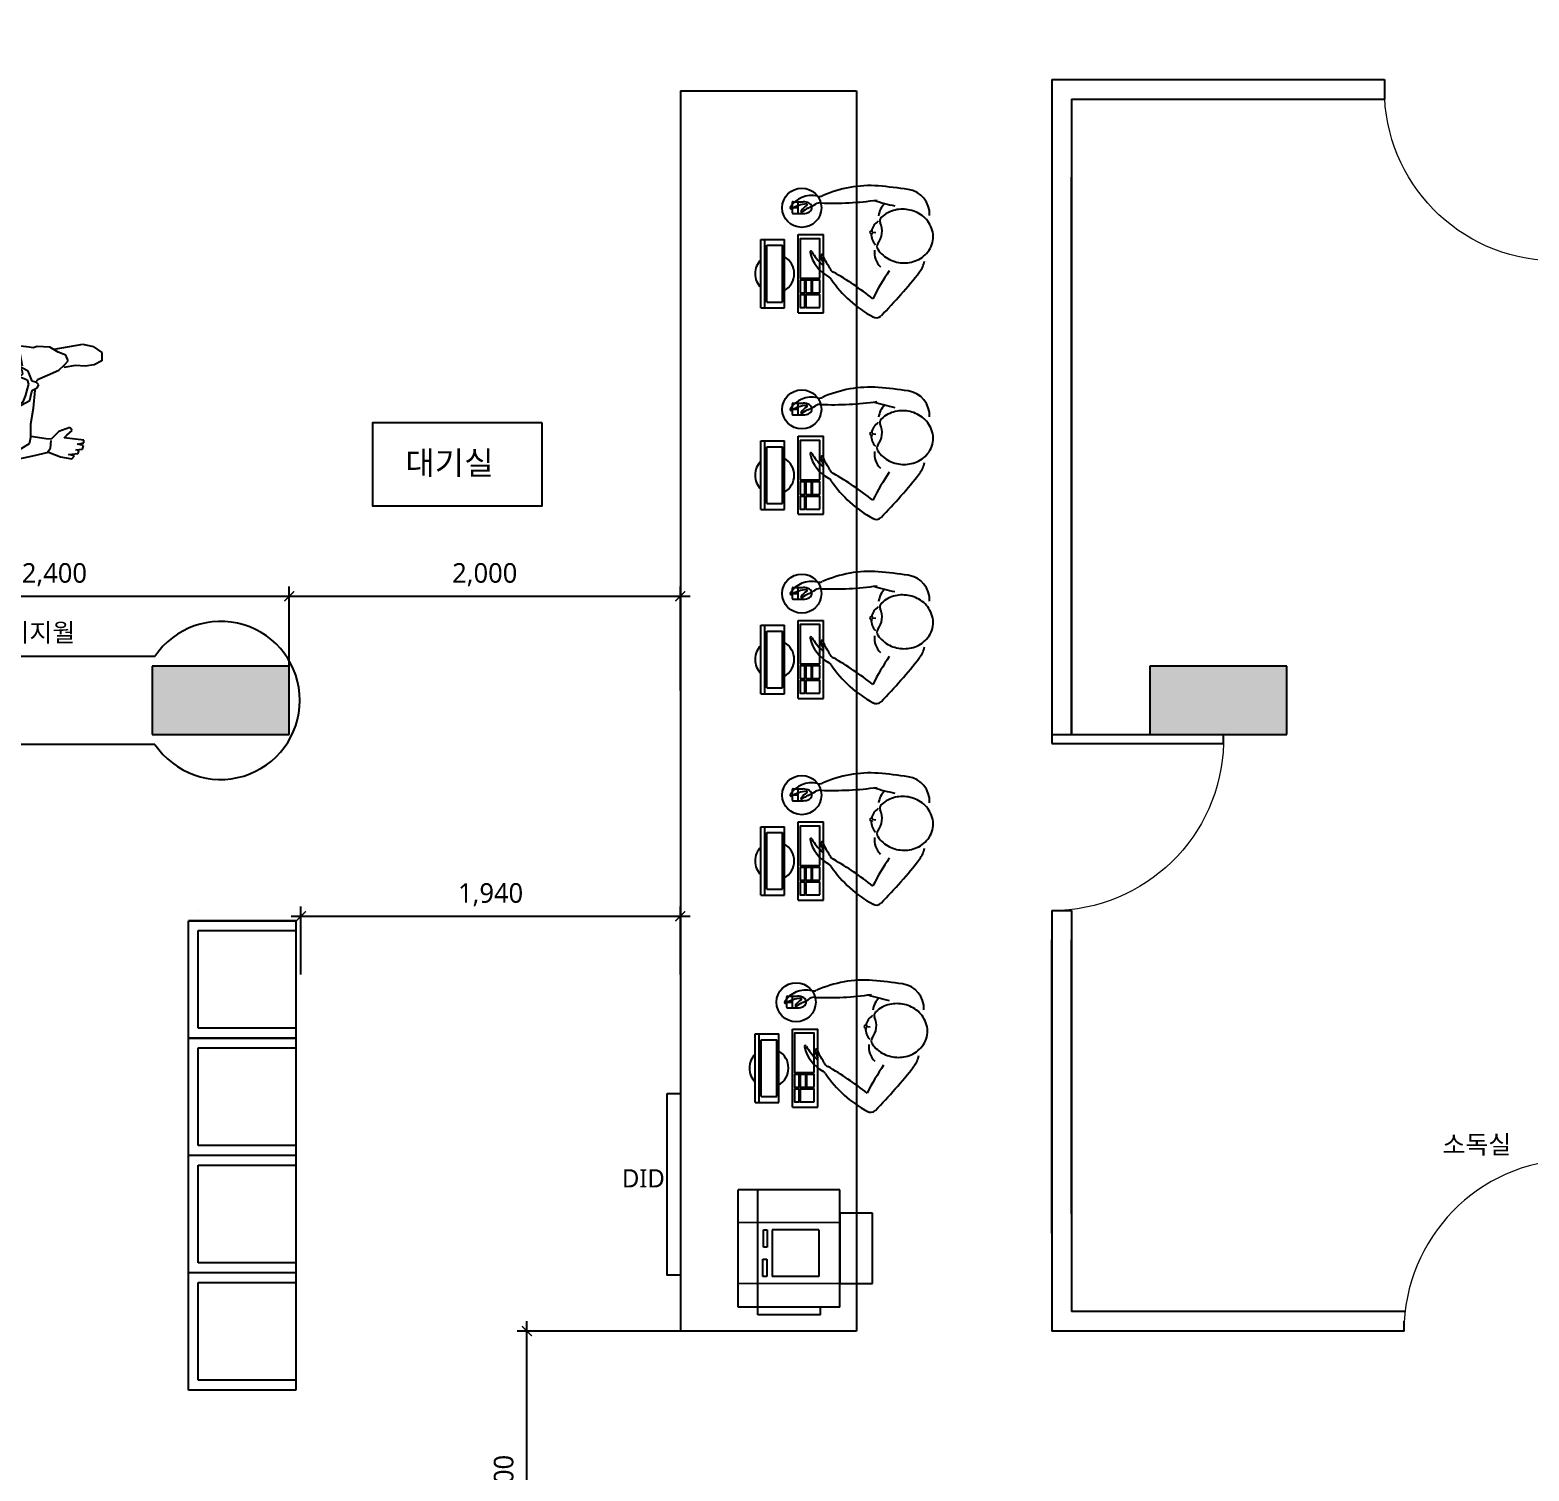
# Model space of a CAD drawing. Header units: metres. Extents: x 11578468 to 47831421, y -58341524 to -14256839.
# Drawn here: x 23749007 to 23756671, y -29072026 to -29064656 of the extents above; entities that cross this region are included whole.
import ezdxf
from ezdxf.enums import TextEntityAlignment as Align

# ---------------------------------------------------------------- set-up
doc = ezdxf.new("R2010")
doc.units = ezdxf.units.M
doc.header["$LTSCALE"] = 50
doc.header["$MEASUREMENT"] = 0
doc.linetypes.add('DH-HID2', pattern=[1.2, 0.8, -0.4])
doc.layers.get('0').update_dxf_attribs({"linetype": 'CONTINUOUS'})
doc.layers.get('DEFPOINTS').update_dxf_attribs({"linetype": 'CONTINUOUS'})
for name, color, linetype in [('0-ELC TEXT', 7, 'CONTINUOUS'), ('04_FUR', 6, 'CONTINUOUS'), ('3.기호.계단선', 30, 'CONTINUOUS'), ('BLOCK', 1, 'CONTINUOUS'), ('FU-FURM', 251, 'DH-HID2'), ('TEX', 7, 'CONTINUOUS'), ('wall', 3, 'CONTINUOUS'), ('WINDOW', 4, 'CONTINUOUS'), ('家具外线', 7, 'CONTINUOUS')]:
    doc.layers.add(name, color=color, linetype=linetype)
doc.layers.add('ha', color=8, linetype='CONTINUOUS', lineweight=5)
doc.layers.add('wall2', color=3, linetype='CONTINUOUS', lineweight=25)
doc.styles.add('HY 울릉도 L', font='malgun.ttf')
doc.styles.add('JT1', font='malgun.ttf')
doc.styles.add('맑은 고딕', font='malgun.ttf')
doc.dimstyles.new('사본 50', dxfattribs={"dimscale": 50, "dimtxt": 2, "dimasz": 1, "dimexe": 1, "dimexo": 1, "dimgap": 1, "dimtad": 1, "dimdec": 0, "dimrnd": 0.05, "dimdsep": 46, "dimlunit": 6, "dimtxsty": 'HY 울릉도 L', "dimblk": 'ARCHTICK', "dimcen": 2.5, "dimdle": 1, "dimclrd": 133, "dimclre": 133, "dimclrt": 30, "dimadec": 0, "dimazin": 0, "dimtfac": 1, "dimtdec": 0, "dimtix": 1, "dimtmove": 2, "dimatfit": 3, "dimldrblk": 'ARCHTICK', "dimfxl": 1, "dimlwd": -1, "dimlwe": -1, "dimarcsym": 0})

# ---------------------------------------------------------------- blocks, each defined once
blk = doc.blocks.new('sdagdgds')
at = {"layer": 'ha', "transparency": 33554687}
h = blk.add_hatch(color=256, dxfattribs=at)
h.dxf.hatch_style = 1
h.paths.add_polyline_path([(23725502, -29128457), (23728302, -29128457), (23728302, -29132607), (23728502, -29132607), (23728502, -29128257), (23728302, -29128257), (23725302, -29128257), (23725302, -29132557), (23725502, -29132557)])
h.paths.add_polyline_path([(23728502, -29133657), (23728302, -29133657), (23728302, -29133757), (23725502, -29133757), (23725502, -29133657), (23725302, -29133657), (23725302, -29133757), (23724848.0976572, -29133757), (23724752, -29133757), (23724752, -29136507), (23725152, -29136507), (23725152, -29137657), (23725352, -29137657), (23725352, -29137507), (23727752, -29137507), (23727952, -29137507), (23727952, -29137307), (23725352, -29137307), (23725352, -29136507), (23727052, -29136507), (23727052, -29136707), (23727252, -29136707), (23727252, -29136507), (23727252, -29135757), (23727252, -29135707), (23727052, -29135707), (23727052, -29135757), (23727052, -29136307), (23725352, -29136307), (23724952, -29136307), (23724952, -29133957), (23727052, -29133957), (23727052, -29134507), (23727252, -29134507), (23727252, -29133957), (23728502, -29133957)])
h.paths.add_polyline_path([(23727952, -29138607), (23727752, -29138607), (23727752, -29139637), (23725352, -29139637), (23725352, -29139457), (23725152, -29139457), (23725152, -29140057), (23725352, -29140057), (23725352, -29139837), (23727752, -29139837), (23727752, -29139907), (23727952, -29139907), (23727952, -29139837)])
h.paths.add_polyline_path([(23727952, -29141007), (23727752, -29141007), (23727752, -29142007), (23725352, -29142007), (23725352, -29141857), (23725152, -29141857), (23725152, -29144557), (23725652, -29144557), (23725652, -29144657), (23729552, -29144657), (23729552, -29144457), (23725852, -29144457), (23725852, -29144357), (23725352, -29144357), (23725352, -29142207), (23727952, -29142207)])
h.paths.add_polyline_path([(23731552, -29144307), (23730852, -29144307), (23730852, -29144457), (23730732, -29144457), (23730732, -29144657), (23732052, -29144657), (23732052, -29144457), (23731552, -29144457)])
h.paths.add_polyline_path([(23739502, -29144457), (23736702, -29144457), (23736702, -29144307), (23736002, -29144307), (23736002, -29144457), (23733202, -29144457), (23733202, -29144657), (23739502, -29144657)])
h.paths.add_polyline_path([(23745902, -29143307), (23745702, -29143307), (23745702, -29144457), (23744702, -29144457), (23744702, -29144307), (23744002, -29144307), (23744002, -29144457), (23743102, -29144457), (23743102, -29144657), (23745902, -29144657)])
h.paths.add_polyline_path([(23745902, -29133157), (23745702, -29133157), (23745702, -29139657), (23745902, -29139657)])
h.paths.add_polyline_path([(23745902, -29140857), (23745702, -29140857), (23745702, -29142157), (23745902, -29142157)])
h.paths.add_polyline_path([(23744602, -29136307), (23743902, -29136307), (23743902, -29136657), (23744602, -29136657)])
h.paths.add_polyline_path([(23736702, -29136307), (23736002, -29136307), (23736002, -29136657), (23736702, -29136657)])
h.paths.add_polyline_path([(23731602, -29136307), (23730902, -29136307), (23730902, -29136657), (23731602, -29136657)])
h.paths.add_polyline_path([(23745902, -29130707), (23745702, -29130707), (23745702, -29131957), (23745902, -29131957)])
h.paths.add_polyline_path([(23745902, -29128257), (23743802, -29128257), (23743802, -29128457), (23743802, -29128707), (23744502, -29128707), (23744502, -29128457), (23745702, -29128457), (23745702, -29129607), (23745902, -29129607)])
h.paths.add_polyline_path([(23731602, -29128457), (23731602, -29128257), (23730902, -29128257), (23730902, -29130107), (23731102, -29130107), (23731102, -29128707), (23731602, -29128707)])
h.paths.add_polyline_path([(23736702, -29128257), (23736002, -29128257), (23736002, -29128457), (23736002, -29128707), (23736702, -29128707), (23736702, -29128457)])
at = {"layer": 'wall'}
for p, q in [((23731602, -29136307), (23730902, -29136307)), ((23730902, -29136307), (23730902, -29136657)), ((23731602, -29136657), (23731602, -29136307)), ((23736702, -29136307), (23736002, -29136307)), ((23736002, -29136307), (23736002, -29136657)), ((23736702, -29136657), (23736702, -29136307)), ((23730902, -29136657), (23731602, -29136657)), ((23736002, -29136657), (23736702, -29136657))]:
    blk.add_line(p, q, dxfattribs=at)
blk = doc.blocks.new('$DorLib2D$00000001')
for p, q in [((0.45, 0.975), (0.5, 0.975)), ((0.45, 0), (0.45, 0.975)), ((0.5, 0), (0.5, 0.975)), ((0.5, 0), (0.45, 0))]:
    blk.add_line(p, q)
at = {"lineweight": 13}
blk.add_arc((0.475, 0), 0.975, 91.46928, 180, dxfattribs=at)
blk = doc.blocks.new('MK-RC-0052')
at = {"layer": '家具外线', "color": 251, "true_color": 0x636466}
for p, q in [((73834.4, 10616.5), (73825.7, 10605.7)), ((73825.7, 10605.7), (73864.8, 10592.7)), ((73880.1, 10612.2), (73834.4, 10616.5)), ((73867, 10638.3), (73858.3, 10629.6)), ((73858.3, 10629.6), (73880.1, 10612.2)), ((73914.8, 10623.1), (73867, 10638.3)), ((73934.4, 10597), (73914.8, 10623.1)), ((73988.7, 10601.3), (73934.4, 10597)), ((74023.5, 10575.3), (73988.7, 10601.3)), ((73812.7, 10590.5), (73806.2, 10577.5)), ((73806.2, 10577.5), (73858.3, 10568.8)), ((73864.8, 10592.7), (73812.7, 10590.5)), ((73858.3, 10568.8), (73821.4, 10564.4)), ((73821.4, 10564.4), (73821.4, 10551.4)), ((73821.4, 10551.4), (73871.4, 10540.5)), ((73875.7, 10525.3), (73858.3, 10510.1)), ((73871.4, 10540.5), (73875.7, 10525.3)), ((73886.6, 10501.4), (73917, 10527.5)), ((73917, 10527.5), (73910.5, 10497.1)), ((73919.2, 10527.5), (73921.4, 10562.2)), ((73921.4, 10562.2), (73934.4, 10594.8)), ((74106.1, 10570.9), (74023.5, 10575.3)), ((74149.6, 10536.2), (74106.1, 10570.9)), ((74214.8, 10455.8), (74149.6, 10536.2)), ((73858.3, 10510.1), (73862.7, 10497.1)), ((73862.7, 10497.1), (73886.6, 10501.4)), ((73910.5, 10497.1), (73925.7, 10475.4)), ((73925.7, 10475.4), (73960.5, 10455.8)), ((73960.5, 10455.8), (73986.6, 10431.9)), ((74253.9, 10397.2), (74214.8, 10455.8)), ((73986.6, 10431.9), (73997.4, 10375.5)), ((74297.4, 10429.8), (74230, 10438.5)), ((74264.8, 10338.6), (74253.9, 10397.2)), ((74317, 10427.6), (74297.4, 10429.8)), ((74336.5, 10434.1), (74317, 10427.6)), ((74397.4, 10429.8), (74336.5, 10434.1)), ((74438.7, 10405.9), (74397.4, 10429.8)), ((74419.1, 10421.1), (74558.2, 10445)), ((74475.6, 10390.7), (74438.7, 10405.9)), ((74486.5, 10364.6), (74475.6, 10390.7)), ((74558.2, 10445), (74608.2, 10434.1)), ((74608.2, 10434.1), (74649.5, 10403.7)), ((74649.5, 10403.7), (74649.5, 10364.6)), ((73960.5, 10327.7), (73943.1, 10269.1)), ((73993.1, 10355.9), (73960.5, 10327.7)), ((73997.4, 10375.5), (73997.4, 10299.5)), ((74067.7, 10322.5), (74044.4, 10258.1)), ((74132.2, 10351.6), (74067.7, 10322.5)), ((74184.4, 10351.6), (74132.2, 10351.6)), ((74240.9, 10340.7), (74184.4, 10351.6)), ((74235.3, 10338.7), (74262.6, 10319)), ((74292.3, 10313.2), (74240.9, 10340.7)), ((74262.6, 10319), (74264.8, 10299.5)), ((74312.6, 10265.3), (74292.3, 10313.2)), ((74386.5, 10295.1), (74440.9, 10319)), ((74440.9, 10319), (74469.1, 10345.1)), ((74521.3, 10340.7), (74464.8, 10332)), ((74469.1, 10345.1), (74486.5, 10364.6)), ((74569.1, 10338.6), (74521.3, 10340.7)), ((74612.6, 10345.1), (74569.1, 10338.6)), ((74649.5, 10364.6), (74612.6, 10345.1)), ((73943.1, 10269.1), (73940.9, 10210.4)), ((73997.4, 10299.5), (73986.6, 10173.5)), ((74044.4, 10258.1), (74059.8, 10179.4)), ((74253.9, 10288.6), (74228.6, 10286.5)), ((74228.6, 10286.5), (74264.8, 10282.1)), ((74264.8, 10299.5), (74253.9, 10288.6)), ((74264.8, 10282.1), (74288.7, 10271.2)), ((74288.7, 10271.2), (74295.2, 10251.7)), ((74295.2, 10251.7), (74288.7, 10227.8)), ((74332.9, 10258.9), (74312.6, 10265.3)), ((74343.8, 10247.3), (74332.9, 10258.9)), ((74335.8, 10232.8), (74343.8, 10247.3)), ((74336.4, 10264.9), (74338.7, 10273.4)), ((74338.7, 10273.4), (74386.5, 10295.1)), ((73934.4, 10171.3), (73884.4, 10158.3)), ((73940.9, 10210.4), (73934.4, 10167)), ((73934.4, 10167), (73934.4, 10119.2)), ((73986.6, 10173.5), (73995.3, 10104)), ((74059.8, 10179.4), (74101.1, 10151.1)), ((74264.8, 10162.6), (74240.9, 10149.6)), ((74258.3, 10149.6), (74300.2, 10172)), ((74277.8, 10193), (74264.8, 10162.6)), ((74288.7, 10227.8), (74277.8, 10193)), ((74300.2, 10172), (74308.9, 10208.9)), ((74308.9, 10208.9), (74314, 10222.6)), ((74314, 10222.6), (74335.8, 10232.8)), ((74319.1, 10134.4), (74326.8, 10222.5)), ((73777.9, 10140.9), (73771.4, 10110.5)), ((73771.4, 10110.5), (73790.9, 10082.3)), ((73804, 10153.9), (73777.9, 10140.9)), ((73867, 10151.8), (73804, 10153.9)), ((73845.3, 10134.4), (73814.8, 10108.3)), ((73814.8, 10108.3), (73834.4, 10075.8)), ((73884.4, 10158.3), (73845.3, 10134.4)), ((73934.4, 10119.2), (73967, 10093.1)), ((73995.3, 10104), (74060.5, 10021.5)), ((74101.1, 10151.1), (74175.7, 10140.9)), ((74175.7, 10140.9), (74258.3, 10149.6)), ((74306.1, 10058.4), (74319.1, 10134.4)), ((73790.9, 10082.3), (73836.6, 10069.2)), ((73834.4, 10075.8), (73882.2, 10056.2)), ((73882.2, 10056.2), (73958.3, 10051.9)), ((73958.3, 10051.9), (74043.1, 10038.8)), ((74060.5, 10021.5), (74156.1, 9943.3)), ((74306.1, 9997.6), (74306.1, 10058.4)), ((74440.9, 10021.5), (74403.9, 9984.5)), ((74495.2, 10041), (74440.9, 10021.5)), ((74480, 10004.1), (74506.1, 10025.8)), ((74506.1, 10025.8), (74495.2, 10041)), ((74138.7, 9947.6), (74153.9, 9899.8)), ((74156.1, 9943.3), (74138.7, 9947.6)), ((74297.4, 9962.8), (74251.8, 9934.6)), ((74306.1, 9999.7), (74297.4, 9962.8)), ((74380, 9986.7), (74306.1, 9997.6)), ((74403.9, 9984.5), (74380, 9986.7)), ((74401.7, 9941.1), (74403.9, 9978)), ((74467, 9991.1), (74480, 10004.1)), ((74562.6, 9980.2), (74467, 9991.1)), ((74532.2, 9960.7), (74562.6, 9967.2)), ((74560.4, 9954.1), (74532.2, 9960.7)), ((74556.1, 9936.8), (74560.4, 9954.1)), ((74562.6, 9967.2), (74562.6, 9980.2)), ((74153.9, 9899.8), (74217, 9882.5)), ((74217, 9882.5), (74314.8, 9904.2)), ((74314.8, 9904.2), (74390.9, 9921.6)), ((74384.4, 9919.4), (74401.7, 9941.1)), ((74390.9, 9921.6), (74449.6, 9899.8)), ((74449.6, 9899.8), (74503.9, 9889)), ((74488.7, 9910.7), (74534.3, 9915)), ((74516.9, 9904.2), (74488.7, 9910.7)), ((74503.9, 9889), (74516.9, 9904.2)), ((74523.5, 9932.4), (74556.1, 9936.8)), ((74538.7, 9930.2), (74523.5, 9932.4)), ((74534.3, 9915), (74538.7, 9930.2))]:
    blk.add_line(p, q, dxfattribs=at)
blk = doc.blocks.new('asgdsagsd')
at = {"layer": 'BLOCK', "color": 8}
for p, q in [((23820726.4, -29162748.5), (23820725.8, -29162748.9)), ((23820727.3, -29162748.1), (23820726.4, -29162748.5)), ((23820728.1, -29162747.7), (23820727.3, -29162748.1)), ((23820728.8, -29162747.4), (23820728.1, -29162747.7)), ((23820729.5, -29162747.1), (23820728.8, -29162747.4)), ((23820730.2, -29162746.8), (23820729.5, -29162747.1)), ((23820730.8, -29162746.6), (23820730.2, -29162746.8)), ((23820731.4, -29162746.3), (23820730.8, -29162746.6)), ((23820732, -29162746.1), (23820731.4, -29162746.3)), ((23820732.6, -29162745.9), (23820732, -29162746.1)), ((23820733.1, -29162745.7), (23820732.6, -29162745.9)), ((23820733.7, -29162745.5), (23820733.1, -29162745.7)), ((23820734.2, -29162745.4), (23820733.7, -29162745.5)), ((23820734.8, -29162745.2), (23820734.2, -29162745.4)), ((23820735.3, -29162745), (23820734.8, -29162745.2)), ((23820735.9, -29162744.9), (23820735.3, -29162745)), ((23820736.4, -29162744.7), (23820735.9, -29162744.9)), ((23820737, -29162744.6), (23820736.4, -29162744.7)), ((23820737.7, -29162744.4), (23820737, -29162744.6)), ((23820738.3, -29162744.2), (23820737.7, -29162744.4)), ((23820739, -29162744.1), (23820738.3, -29162744.2)), ((23820739.8, -29162743.9), (23820739, -29162744.1)), ((23820740.6, -29162743.8), (23820739.8, -29162743.9)), ((23820741.4, -29162743.6), (23820740.6, -29162743.8)), ((23820742.4, -29162743.5), (23820741.4, -29162743.6)), ((23820743.4, -29162743.4), (23820742.4, -29162743.5)), ((23820744.6, -29162743.3), (23820743.4, -29162743.4)), ((23820745.8, -29162743.2), (23820744.6, -29162743.3)), ((23820747.3, -29162743.1), (23820745.8, -29162743.2)), ((23820748.8, -29162743.2), (23820747.3, -29162743.1)), ((23820750.5, -29162743.3), (23820748.8, -29162743.2)), ((23820752.2, -29162743.6), (23820750.5, -29162743.3)), ((23820753.9, -29162744.2), (23820752.2, -29162743.6)), ((23820755.4, -29162745), (23820753.9, -29162744.2)), ((23820756.4, -29162746.2), (23820755.4, -29162745)), ((23820755.8, -29162750.9), (23820755.9, -29162750.6)), ((23820755.9, -29162750.6), (23820756.7, -29162749.1)), ((23820756.9, -29162747.6), (23820756.4, -29162746.2)), ((23820756.7, -29162749.1), (23820756.9, -29162747.6)), ((23820862.2, -29163005.8), (23820861.9, -29163006.7)), ((23820861.9, -29163006.7), (23820861.9, -29163006.9)), ((23820862.5, -29163004.7), (23820862.2, -29163005.8)), ((23820862.8, -29163003.6), (23820862.5, -29163004.7)), ((23820863.2, -29163002.4), (23820862.8, -29163003.6)), ((23820863.7, -29163001), (23820863.2, -29163002.4)), ((23820864.3, -29162999.5), (23820863.7, -29163001)), ((23820865.1, -29162997.9), (23820864.3, -29162999.5)), ((23820866.1, -29162996.2), (23820865.1, -29162997.9)), ((23820867.3, -29162994.6), (23820866.1, -29162996.2)), ((23820868.7, -29162993.2), (23820867.3, -29162994.6)), ((23820868.1, -29163023.6), (23820870.6, -29163002.6)), ((23820870.2, -29162992.3), (23820868.7, -29162993.2)), ((23820871.8, -29162992.1), (23820870.2, -29162992.3)), ((23820873.4, -29162992.6), (23820871.8, -29162992.1)), ((23820874.7, -29162993.9), (23820873.4, -29162992.6)), ((23820875.7, -29162995.6), (23820874.7, -29162993.9)), ((23820876.5, -29162997.4), (23820875.7, -29162995.6)), ((23820877, -29162999.3), (23820876.5, -29162997.4)), ((23820877.4, -29163001), (23820877, -29162999.3)), ((23820877.7, -29163002.6), (23820877.4, -29163001)), ((23820877.8, -29163004.1), (23820877.7, -29163002.6)), ((23820878, -29163005.4), (23820877.8, -29163004.1)), ((23820878, -29163006.6), (23820878, -29163005.4)), ((23820878.1, -29163007.6), (23820878, -29163006.6)), ((23820878.1, -29163008.6), (23820878.1, -29163007.6)), ((23820878.1, -29163008.8), (23820878.1, -29163008.6)), ((23820727.7, -29163102.1), (23820724.2, -29163111.1)), ((23820731.8, -29163093.2), (23820727.7, -29163102.1)), ((23820736.4, -29163084.6), (23820731.8, -29163093.2)), ((23820741.6, -29163076.3), (23820736.4, -29163084.6)), ((23820747.3, -29163068.2), (23820741.6, -29163076.3)), ((23820753.6, -29163060.4), (23820747.3, -29163068.2)), ((23820760.4, -29163053), (23820753.6, -29163060.4)), ((23820767.8, -29163046.1), (23820760.4, -29163053)), ((23820775.7, -29163039.6), (23820767.8, -29163046.1)), ((23820784.1, -29163033.7), (23820775.7, -29163039.6)), ((23820785.6, -29163032.7), (23820784.1, -29163033.7)), ((23820947.5, -29163052.8), (23820946.3, -29163051.6)), ((23820954.3, -29163060.5), (23820947.5, -29163052.8)), ((23820960.5, -29163068.7), (23820954.3, -29163060.5)), ((23820966.1, -29163077.1), (23820960.5, -29163068.7)), ((23820971, -29163085.9), (23820966.1, -29163077.1)), ((23820975.4, -29163094.9), (23820971, -29163085.9)), ((23820979.1, -29163104.1), (23820975.4, -29163094.9)), ((23820982.2, -29163113.4), (23820979.1, -29163104.1)), ((23820714.6, -29163157.9), (23820714.2, -29163167.5)), ((23820714.2, -29163167.5), (23820714.5, -29163177.1)), ((23820714.5, -29163177.1), (23820715.3, -29163186.7)), ((23820715.4, -29163148.4), (23820714.6, -29163157.9)), ((23820716.8, -29163138.9), (23820715.4, -29163148.4)), ((23820718.7, -29163129.5), (23820716.8, -29163138.9)), ((23820721.2, -29163120.2), (23820718.7, -29163129.5)), ((23820724.2, -29163111.1), (23820721.2, -29163120.2)), ((23820984.7, -29163122.9), (23820982.2, -29163113.4)), ((23820986.6, -29163132.4), (23820984.7, -29163122.9)), ((23820986.5, -29163189.8), (23820987.9, -29163180.3)), ((23820988, -29163142), (23820986.6, -29163132.4)), ((23820987.9, -29163180.3), (23820988.7, -29163170.8)), ((23820988.8, -29163151.6), (23820988, -29163142)), ((23820988.7, -29163170.8), (23820989, -29163161.2)), ((23820989, -29163161.2), (23820988.8, -29163151.6)), ((23820715.3, -29163186.7), (23820716.6, -29163196.3)), ((23820716.6, -29163196.3), (23820718.6, -29163205.8)), ((23820718.6, -29163205.8), (23820721.1, -29163215.3)), ((23820721.1, -29163215.3), (23820724.2, -29163224.6)), ((23820724.2, -29163224.6), (23820727.9, -29163233.8)), ((23820727.9, -29163233.8), (23820732.2, -29163242.8)), ((23820732.2, -29163242.8), (23820737.2, -29163251.6)), ((23820737.2, -29163251.6), (23820742.7, -29163260.1)), ((23820955.9, -29163260.6), (23820961.7, -29163252.5)), ((23820961.7, -29163252.5), (23820966.9, -29163244.1)), ((23820966.9, -29163244.1), (23820971.5, -29163235.5)), ((23820971.5, -29163235.5), (23820975.6, -29163226.7)), ((23820975.6, -29163226.7), (23820979.1, -29163217.7)), ((23820979.1, -29163217.7), (23820982.1, -29163208.5)), ((23820982.1, -29163208.5), (23820984.6, -29163199.2)), ((23820984.6, -29163199.2), (23820986.5, -29163189.8)), ((23820742.7, -29163260.1), (23820748.9, -29163268.2)), ((23820748.9, -29163268.2), (23820755.7, -29163275.9)), ((23820755.7, -29163275.9), (23820763.1, -29163283.2)), ((23820763.1, -29163283.2), (23820771.1, -29163289.8)), ((23820771.1, -29163289.8), (23820779.6, -29163295.9)), ((23820779.6, -29163295.9), (23820788.7, -29163301.3)), ((23820788.7, -29163301.3), (23820798.2, -29163306)), ((23820798.2, -29163306), (23820808, -29163309.8)), ((23820808, -29163309.8), (23820818.2, -29163312.9)), ((23820818.2, -29163312.9), (23820828.6, -29163315)), ((23820828.6, -29163315), (23820839.2, -29163316.2)), ((23820839.2, -29163316.2), (23820849.8, -29163316.6)), ((23820849.8, -29163316.6), (23820860.4, -29163316)), ((23820860.4, -29163316), (23820870.9, -29163314.5)), ((23820870.9, -29163314.5), (23820881.2, -29163312.2)), ((23820881.2, -29163312.2), (23820891.2, -29163309)), ((23820891.2, -29163309), (23820900.9, -29163305.1)), ((23820900.9, -29163305.1), (23820910.3, -29163300.4)), ((23820910.3, -29163300.4), (23820919.1, -29163295.1)), ((23820919.1, -29163295.1), (23820927.5, -29163289.1)), ((23820927.5, -29163289.1), (23820935.4, -29163282.7)), ((23820935.4, -29163282.7), (23820942.8, -29163275.7)), ((23820942.8, -29163275.7), (23820949.7, -29163268.3)), ((23820949.7, -29163268.3), (23820955.9, -29163260.6))]:
    blk.add_line(p, q, dxfattribs=at)
for centre, radius, start, end in [((23820978.7, -29162644.9), 3.9, 47.52728, 227.52848), ((23820925.6, -29162723), 98.3, 31.84488, 55.42428), ((23820996.4, -29162590.7), 5.67, 82.09238, 210.11348), ((23820848, -29162682.2), 168.7, 4.58018, 31.69208), ((23820930.9, -29162694.2), 127.7, 346.18928, 58.73448), ((23820812, -29162873.7), 191.6, 103.22783, 151.36534), ((23820896.4, -29162916.9), 253.1, 119.57537, 138.6129), ((23820769.3, -29162692.1), 5.11, 294.32708, 103.22828), ((23820870.4, -29162734.2), 136.5, 24.97528, 39.28918), ((23821389.4, -29162492.5), 436, 204.97468, 210.77648), ((23821012.3, -29162669.1), 3.84, 211.84478, 3.31598), ((23820981.9, -29162737.3), 39.4, 352.63318, 33.43578), ((23820967.8, -29163293.8), 601.2, 124.03691, 151.85959), ((23820609.2, -29162763), 39.4, 304.03758, 331.36588), ((23820703.4, -29162823.7), 39.4, 114.50579, 155.30855), ((23820488, -29162399.9), 436, 297.16608, 302.96788), ((23820709.3, -29162752.1), 3.84, 138.61395, 298.95518), ((23820758.8, -29162841.5), 98.3, 109.62355, 118.95513), ((23820799.5, -29162880.3), 136.5, 108.65324, 122.9671), ((23822635.6, -29162804.7), 1615.8, 177.78963, 188.01978), ((23821093.2, -29162734.1), 39.4, 166.18921, 204.06958), ((23820508.3, -29162995.4), 601.2, 356.08258, 24.06938), ((23819266.1, -29162003.1), 1615.8, 321.53038, 330.15298), ((23820466.1, -29163026.8), 32.8, 144.83322, 224.36278), ((23819946.3, -29164168.9), 1299.7, 55.92618, 63.25368), ((23820767.7, -29163119.1), 102.4, 83.31468, 135.50215), ((23820798.2, -29163052), 23, 52.97748, 123.10188), ((23820864.1, -29163085.8), 85.7, 89.98952, 131.7515), ((23820857.7, -29163085.1), 85.7, 34.87788, 76.63988), ((23822276.3, -29163395.3), 1299.7, 162.97812, 167.81871), ((23822272.9, -29161185.7), 2612.4, 225.53668, 232.11768), ((23820877.1, -29162947.4), 108, 232.97798, 293.65138), ((23820929.6, -29163067.4), 23, 43.52748, 113.65188), ((23820943.8, -29163139.7), 102.4, 43.44828, 83.31468), ((23818505.9, -29162805.6), 2612.4, 351.55178, 354.93008), ((23820747.4, -29163146.6), 128, 232.11768, 259.40108), ((23820963.4, -29163170.6), 128, 267.27298, 351.55188)]:
    blk.add_arc(centre, radius, start, end, dxfattribs=at)
at = {"layer": 'FU-FURM', "color": 8, "linetype": 'Continuous'}
for p, q in [((23820484.2, -29162436.2), (23820834.2, -29162436.2)), ((23820484.2, -29162436.2), (23820484.2, -29162556.2)), ((23820484.2, -29162436.2), (23820484.2, -29162556.2)), ((23820484.2, -29162456.2), (23820834.2, -29162456.2)), ((23820514.2, -29162466.2), (23820804.2, -29162466.2)), ((23820514.2, -29162466.2), (23820514.2, -29162546.2)), ((23820804.2, -29162466.2), (23820804.2, -29162546.2)), ((23820834.2, -29162436.2), (23820834.2, -29162556.2)), ((23820484.2, -29162556.2), (23820834.2, -29162556.2)), ((23820514.2, -29162546.2), (23820804.2, -29162546.2)), ((23820459.2, -29162626.2), (23820859.2, -29162626.2)), ((23820459.2, -29162626.2), (23820459.2, -29162756.2)), ((23820859.2, -29162626.2), (23820859.2, -29162756.2)), ((23820967.3, -29162600.5), (23820967.3, -29162652)), ((23821027.3, -29162625.5), (23820967.3, -29162625.5)), ((23821022.3, -29162595.5), (23820972.3, -29162595.5)), ((23820997.3, -29162595.5), (23820997.3, -29162625.5)), ((23821027.3, -29162600.5), (23821027.3, -29162652)), ((23820459.2, -29162756.2), (23820859.2, -29162756.2))]:
    blk.add_line(p, q, dxfattribs=at)
for points in [[(23820486.2, -29162660.9), (23820551.1, -29162660.9), (23820551.1, -29162637.6), (23820486.2, -29162637.6)], [(23820561.1, -29162660.9), (23820626, -29162660.9), (23820626, -29162637.6), (23820561.1, -29162637.6)], [(23820636, -29162737.4), (23820837.3, -29162737.4), (23820837.3, -29162637.6), (23820636, -29162637.6)], [(23820486.2, -29162737.4), (23820551.1, -29162737.4), (23820551.1, -29162665.9), (23820486.2, -29162665.9)], [(23820561.1, -29162694.2), (23820626, -29162694.2), (23820626, -29162665.9), (23820561.1, -29162665.9)], [(23820561.1, -29162737.4), (23820626, -29162737.4), (23820626, -29162698.9), (23820561.1, -29162698.9)]]:
    blk.add_lwpolyline(points, close=True, dxfattribs=at)
blk.add_circle((23820996, -29162645.3), 100, dxfattribs=at)
for centre, radius, start, end in [((23820659.2, -29162506.2), 100, 44.427, 135.573), ((23820659.2, -29162506.2), 100, 210, 330), ((23820972.3, -29162600.5), 5, 90, 180), ((23821022.3, -29162600.5), 5, 0, 90), ((23821027.1, -29162653.8), 59.8, 178.31355, 211.18555), ((23820997.3, -29162671.8), 25, 211.18555, 328.81445), ((23820967.6, -29162653.8), 59.8, 328.81445, 1.68645)]:
    blk.add_arc(centre, radius, start, end, dxfattribs=at)
blk = doc.blocks.new('sdgasgddsg')
at = {"layer": 'FU-FURM', "color": 8, "ltscale": 30}
for p, q in [((23820313.5, -29163117.4), (23820913.5, -29163117.3)), ((23820313.6, -29163637.4), (23820313.5, -29163117.4)), ((23820433.6, -29163637.4), (23820433.5, -29163117.4)), ((23820745.6, -29163637.3), (23820745.5, -29163117.3)), ((23820913.6, -29163637.3), (23820913.5, -29163117.3)), ((23820273.5, -29163217.4), (23820313.5, -29163217.4)), ((23820273.6, -29163537.4), (23820273.5, -29163217.4)), ((23820313.5, -29163217.4), (23820913.5, -29163217.3)), ((23820709.7, -29163290.1), (23820469.7, -29163290.1)), ((23820469.7, -29163530.1), (23820469.7, -29163290.1)), ((23820709.7, -29163530.1), (23820709.7, -29163290.1)), ((23820273.6, -29163537.4), (23820313.6, -29163537.4)), ((23820709.7, -29163530.1), (23820469.7, -29163530.1)), ((23820313.6, -29163637.4), (23820913.6, -29163637.3))]:
    blk.add_line(p, q, dxfattribs=at)
for points in [[(23820470.9, -29163243.2), (23820558.9, -29163243.2), (23820559, -29163263.2), (23820471, -29163263.2), (23820470.9, -29163243.2)], [(23820620.1, -29163245.8), (23820708.1, -29163245.8), (23820708.1, -29163265.8), (23820620.1, -29163265.8), (23820620.1, -29163245.8)]]:
    blk.add_lwpolyline(points, dxfattribs=at)
blk.add_lwpolyline([(23820433.6, -29163637.4), (23820433.6, -29163803.6), (23820794.9, -29163803.6), (23820794.9, -29163637.4)], close=True, dxfattribs=at)
blk = doc.blocks.new('_ArchTick')
at = {"color": 0, "linetype": 'ByBlock', "const_width": 0.15}
blk.add_lwpolyline([(-0.5, -0.5), (0.5, 0.5)], dxfattribs=at)
blk = doc.blocks.new('*D589')
at = {"layer": '3.기호.계단선', "color": 133, "ltscale": 10, "transparency": 16777216}
for p, q in [((23747932.3, -29067809.9), (23747932.3, -29067502.2)), ((23750332.3, -29067859.9), (23750332.3, -29067502.2)), ((23747882.3, -29067552.2), (23750382.3, -29067552.2))]:
    blk.add_line(p, q, dxfattribs=at)
at = {"layer": 'DEFPOINTS', "color": 0, "ltscale": 10, "transparency": 16777216}
for p in [(23750332.3, -29067552.2), (23747932.3, -29067859.9), (23750332.3, -29067909.9)]:
    blk.add_point(p, dxfattribs=at)
at = {"layer": '3.기호.계단선', "color": 133, "ltscale": 10, "transparency": 16777216, "xscale": 50, "yscale": 50, "zscale": 50, "rotation": 180}
blk.add_blockref('_ArchTick', (23747932.3, -29067552.2), dxfattribs=at)
at = {"layer": '3.기호.계단선', "color": 133, "ltscale": 10, "transparency": 16777216, "xscale": 50, "yscale": 50, "zscale": 50}
blk.add_blockref('_ArchTick', (23750332.3, -29067552.2), dxfattribs=at)
at = {"layer": '3.기호.계단선', "color": 30, "ltscale": 10, "transparency": 16777216, "insert": (23749132.3, -29067442.1), "char_height": 100, "attachment_point": 5, "style": 'HY 울릉도 L'}
blk.add_mtext('2,400', dxfattribs=at)
blk = doc.blocks.new('*D590')
at = {"layer": '3.기호.계단선', "color": 133, "ltscale": 10, "transparency": 16777216}
for p, q in [((23750332.3, -29068034.9), (23750332.3, -29067502.2)), ((23752332.3, -29068034.9), (23752332.3, -29067502.2)), ((23750282.3, -29067552.2), (23752382.3, -29067552.2))]:
    blk.add_line(p, q, dxfattribs=at)
at = {"layer": 'DEFPOINTS', "color": 0, "ltscale": 10, "transparency": 16777216}
for p in [(23752332.3, -29067552.2), (23750332.3, -29068084.9), (23752332.3, -29068084.9)]:
    blk.add_point(p, dxfattribs=at)
at = {"layer": '3.기호.계단선', "color": 133, "ltscale": 10, "transparency": 16777216, "xscale": 50, "yscale": 50, "zscale": 50, "rotation": 180}
blk.add_blockref('_ArchTick', (23750332.3, -29067552.2), dxfattribs=at)
at = {"layer": '3.기호.계단선', "color": 133, "ltscale": 10, "transparency": 16777216, "xscale": 50, "yscale": 50, "zscale": 50}
blk.add_blockref('_ArchTick', (23752332.3, -29067552.2), dxfattribs=at)
at = {"layer": '3.기호.계단선', "color": 30, "ltscale": 10, "transparency": 16777216, "insert": (23751332.3, -29067442.1), "char_height": 100, "attachment_point": 5, "style": 'HY 울릉도 L'}
blk.add_mtext('2,000', dxfattribs=at)
blk = doc.blocks.new('asdgdg')
at = {"layer": 'FU-FURM', "color": 8, "ltscale": 30}
for p, q in [((11502879.3, -14276582.5), (11502329.3, -14276582.5)), ((11502329.3, -14276582.5), (11502329.3, -14277182.5)), ((11502329.3, -14276582.5), (11502879.3, -14276582.5)), ((11502829.3, -14276532.5), (11502829.3, -14276532.5)), ((11502879.3, -14277182.5), (11502879.3, -14276582.5)), ((11502879.3, -14276582.5), (11502879.3, -14276582.5)), ((11502829.3, -14276632.5), (11502329.3, -14276632.5)), ((11502329.3, -14276632.5), (11502329.3, -14277132.5)), ((11502829.3, -14277132.5), (11502829.3, -14276632.5)), ((11502329.3, -14277132.5), (11502829.3, -14277132.5)), ((11502879.3, -14277182.5), (11502329.3, -14277182.5)), ((11502329.3, -14277182.5), (11502329.3, -14277782.5)), ((11502329.3, -14277182.5), (11502879.3, -14277182.5)), ((11502879.3, -14277782.5), (11502879.3, -14277182.5)), ((11502829.3, -14277232.5), (11502329.3, -14277232.5)), ((11502329.3, -14277232.5), (11502329.3, -14277732.5)), ((11502829.3, -14277732.5), (11502829.3, -14277232.5)), ((11502329.3, -14277732.5), (11502829.3, -14277732.5)), ((11502329.3, -14277782.5), (11502879.3, -14277782.5)), ((11502329.3, -14277782.5), (11502329.3, -14278382.5)), ((11502879.3, -14278382.5), (11502879.3, -14277782.5)), ((11502829.3, -14277832.5), (11502329.3, -14277832.5)), ((11502329.3, -14277832.5), (11502329.3, -14278332.5)), ((11502829.3, -14278332.5), (11502829.3, -14277832.5)), ((11502329.3, -14278332.5), (11502829.3, -14278332.5)), ((11502329.3, -14278382.5), (11502879.3, -14278382.5)), ((11502329.3, -14278382.5), (11502329.3, -14278982.5)), ((11502829.3, -14278432.5), (11502329.3, -14278432.5)), ((11502329.3, -14278432.5), (11502329.3, -14278932.5)), ((11502829.3, -14278932.5), (11502829.3, -14278432.5)), ((11502879.3, -14278982.5), (11502879.3, -14278382.5)), ((11502329.3, -14278932.5), (11502829.3, -14278932.5)), ((11502329.3, -14278982.5), (11502879.3, -14278982.5))]:
    blk.add_line(p, q, dxfattribs=at)
blk = doc.blocks.new('adsfsd')
at = {"layer": 'wall', "ltscale": 10}
blk.add_blockref('asdgdg', (0, 0), dxfattribs=at)
blk = doc.blocks.new('*D603')
at = {"layer": '3.기호.계단선', "color": 133, "ltscale": 10, "transparency": 16777216}
for p, q in [((23751548, -29072959.9), (23751548, -29071259.9)), ((23752782.3, -29071309.9), (23751498, -29071309.9)), ((23752009.3, -29072909.9), (23751498, -29072909.9))]:
    blk.add_line(p, q, dxfattribs=at)
at = {"layer": 'DEFPOINTS', "color": 0, "ltscale": 10, "transparency": 16777216}
for p in [(23751548, -29071309.9), (23752832.3, -29071309.9), (23752059.3, -29072909.9)]:
    blk.add_point(p, dxfattribs=at)
at = {"layer": '3.기호.계단선', "color": 133, "ltscale": 10, "transparency": 16777216, "xscale": 50, "yscale": 50, "zscale": 50}
for p, rotation in [((23751548, -29071309.9), 90), ((23751548, -29072909.9), 270)]:
    blk.add_blockref('_ArchTick', p, dxfattribs=dict(at, rotation=rotation))
at = {"layer": '3.기호.계단선', "color": 30, "ltscale": 10, "transparency": 16777216, "insert": (23751437.7, -29072109.9), "char_height": 100, "attachment_point": 5, "rotation": 90, "style": 'HY 울릉도 L'}
blk.add_mtext('1,600', dxfattribs=at)
blk = doc.blocks.new('*D604')
at = {"layer": '3.기호.계단선', "color": 133, "ltscale": 10, "transparency": 16777216}
for p, q in [((23750392.2, -29069486), (23750392.2, -29069139)), ((23752332.3, -29069486), (23752332.3, -29069139)), ((23750342.2, -29069189), (23752382.3, -29069189))]:
    blk.add_line(p, q, dxfattribs=at)
at = {"layer": 'DEFPOINTS', "color": 0, "ltscale": 10, "transparency": 16777216}
for p in [(23752332.3, -29069189), (23750392.2, -29069536), (23752332.3, -29069536)]:
    blk.add_point(p, dxfattribs=at)
at = {"layer": '3.기호.계단선', "color": 133, "ltscale": 10, "transparency": 16777216, "xscale": 50, "yscale": 50, "zscale": 50, "rotation": 180}
blk.add_blockref('_ArchTick', (23750392.2, -29069189), dxfattribs=at)
at = {"layer": '3.기호.계단선', "color": 133, "ltscale": 10, "transparency": 16777216, "xscale": 50, "yscale": 50, "zscale": 50}
blk.add_blockref('_ArchTick', (23752332.3, -29069189), dxfattribs=at)
at = {"layer": '3.기호.계단선', "color": 30, "ltscale": 10, "transparency": 16777216, "insert": (23751362.2, -29069078.7), "char_height": 100, "attachment_point": 5, "style": 'HY 울릉도 L'}
blk.add_mtext('1,940', dxfattribs=at)

msp = doc.modelspace()

# ---------------------------------------------------------------- linework, layer by layer
at = {"layer": '04_FUR', "ltscale": 10}
for p, q in [((23752332.3, -29064967.4), (23752332.3, -29071309.9)), ((23752332.3, -29064967.4), (23753232.3, -29064967.4)), ((23753232.3, -29064967.4), (23753232.3, -29071309.9)), ((23754232.3, -29070009.9), (23754232.3, -29070709.9)), ((23753232.3, -29071309.9), (23752332.3, -29071309.9))]:
    msp.add_line(p, q, dxfattribs=at)
msp.add_lwpolyline([(23752264.9, -29070095.4), (23752332.3, -29070095.4), (23752332.3, -29071024.4), (23752264.9, -29071024.4)], close=True, dxfattribs=at)
at = {"layer": 'TEX'}
msp.add_lwpolyline([(23751625.7, -29066665.9), (23750758.7, -29066665.9), (23750758.7, -29067090.4), (23751625.7, -29067090.4)], close=True, dxfattribs=at)
at = {"layer": 'wall', "ltscale": 10}
for p, q in [((23754232.3, -29068259.9), (23754332.3, -29068259.9)), ((23754232.3, -29069159.9), (23754332.3, -29069159.9))]:
    msp.add_line(p, q, dxfattribs=at)
at = {"layer": 'wall2'}
for p, q in [((23754232.3, -29064909.9), (23755932.3, -29064909.9)), ((23754232.3, -29064909.9), (23755884.3, -29064909.9)), ((23754232.3, -29064909.9), (23754232.3, -29068259.9)), ((23754732.3, -29064909.9), (23754832.3, -29064909.9)), ((23755932.3, -29064909.9), (23755932.3, -29065009.9)), ((23754332.3, -29065009.9), (23755932.3, -29065009.9)), ((23754332.3, -29065009.9), (23754332.3, -29068259.9)), ((23754332.3, -29068259.9), (23754332.3, -29065409.9)), ((23749646.3, -29067859.9), (23747932.3, -29067859.9)), ((23754232.3, -29068259.9), (23754282.3, -29068259.9)), ((23749646.3, -29068309.9), (23748082.3, -29068309.9)), ((23754232.3, -29069159.9), (23754232.3, -29071309.9)), ((23754332.3, -29069159.9), (23754332.3, -29071209.9)), ((23754232.3, -29070809.9), (23754232.3, -29069309.9)), ((23754332.3, -29070709.9), (23754332.3, -29069309.9)), ((23756032.3, -29071309.9), (23756032.3, -29071259.9)), ((23754832.3, -29071309.9), (23754732.3, -29071309.9)), ((23754832, -29071309.9), (23754832, -29071310.8))]:
    msp.add_line(p, q, dxfattribs=at)
at = {"layer": 'wall2', "ltscale": 10}
for p, q in [((23756038, -29071209.9), (23754332.3, -29071209.9)), ((23755784.3, -29071309.9), (23754232.3, -29071309.9)), ((23756032.3, -29071309.9), (23755784.3, -29071309.9))]:
    msp.add_line(p, q, dxfattribs=at)
at = {"layer": 'wall2'}
msp.add_arc((23749982.3, -29068084.9), 404.3, 213.81348, 146.18652, dxfattribs=at)

# ---------------------------------------------------------------- block references
at = {"layer": '3.기호.계단선'}
msp.add_blockref('sdagdgds', (18730.3, 68397.1), dxfattribs=at)
for name, p, rotation in [('asgdsagsd', (-5409691.9, -52886561.8), 90), ('asgdsagsd', (-5409691.9, -52887592.5), 90), ('asgdsagsd', (-5409691.9, -52888534.7), 90), ('asgdsagsd', (-5409691.9, -52889565.3), 90), ('asgdsagsd', (-5409720.9, -52890624.7), 90), ('sdgasgddsg', (-5410489.1, -52891501.4), 89.99999999999999)]:
    msp.add_blockref(name, p, dxfattribs=dict(at, rotation=rotation))
at = {"layer": 'wall', "ltscale": 10, "xscale": -1}
msp.add_blockref('adsfsd', (35252696.5, -14792629.2), dxfattribs=at)
at = {"layer": 'WINDOW', "xscale": 900, "yscale": -900, "zscale": -900}
msp.add_blockref('$DorLib2D$00000001', (23756382.3, -29064959.9), dxfattribs=at)
at = {"layer": 'WINDOW', "yscale": -900, "zscale": -900}
for p, xscale, rotation in [((23754232.3, -29068709.9), 900, 90.00000000000001), ((23756482.3, -29071309.9), -900, 180)]:
    msp.add_blockref('$DorLib2D$00000001', p, dxfattribs=dict(at, xscale=xscale, rotation=rotation))
at = {"layer": '家具外线', "color": 251, "true_color": 0x636466, "xscale": 1.056000000005588, "yscale": 1.056000000005588, "zscale": 1.056000000005588}
msp.add_blockref('MK-RC-0052', (23670544.7, -29077292.7), dxfattribs=at)

# ---------------------------------------------------------------- texts
at = {"layer": '0-ELC TEXT', "style": '맑은 고딕'}
for s, p in [('이미지월', (23749004.3, -29067737.8)), ('소독실', (23756404.7, -29070356.2)), ('DID', (23752143.5, -29070529.3))]:
    msp.add_text(s, height=93.33, rotation=360, dxfattribs=at).set_placement(p, align=Align.MIDDLE_CENTER)
at = {"layer": 'TEX', "style": 'JT1'}
msp.add_text('대기실', height=120, dxfattribs=at).set_placement((23750926.1, -29066930.4))

# ---------------------------------------------------------------- dimensions: what is measured, and where the dimension line sits
at = {"layer": '3.기호.계단선', "ltscale": 10}
for base, p1, p2, picture, middle in [((23750332.3, -29067552.2), (23747932.3, -29067859.9), (23750332.3, -29067909.9), '*D589', (23749132.3, -29067442.1)), ((23752332.3, -29067552.2), (23750332.3, -29068084.9), (23752332.3, -29068084.9), '*D590', (23751332.3, -29067442.1)), ((23752332.3, -29069189), (23750392.2, -29069536), (23752332.3, -29069536), '*D604', (23751362.2, -29069078.7))]:
    dim = msp.add_linear_dim(base=base, p1=p1, p2=p2, dimstyle='사본 50', dxfattribs=at)
    dim.commit()
    dim.dimension.update_dxf_attribs({"geometry": picture, "text_midpoint": middle})
dim = msp.add_linear_dim(base=(23751548, -29071309.9), p1=(23752059.3, -29072909.9), p2=(23752832.3, -29071309.9), angle=90, dimstyle='사본 50', dxfattribs=at)
dim.commit()
dim.dimension.update_dxf_attribs({"geometry": '*D603', "text_midpoint": (23751437.7, -29072109.9)})

doc.saveas('drawing.dxf')
